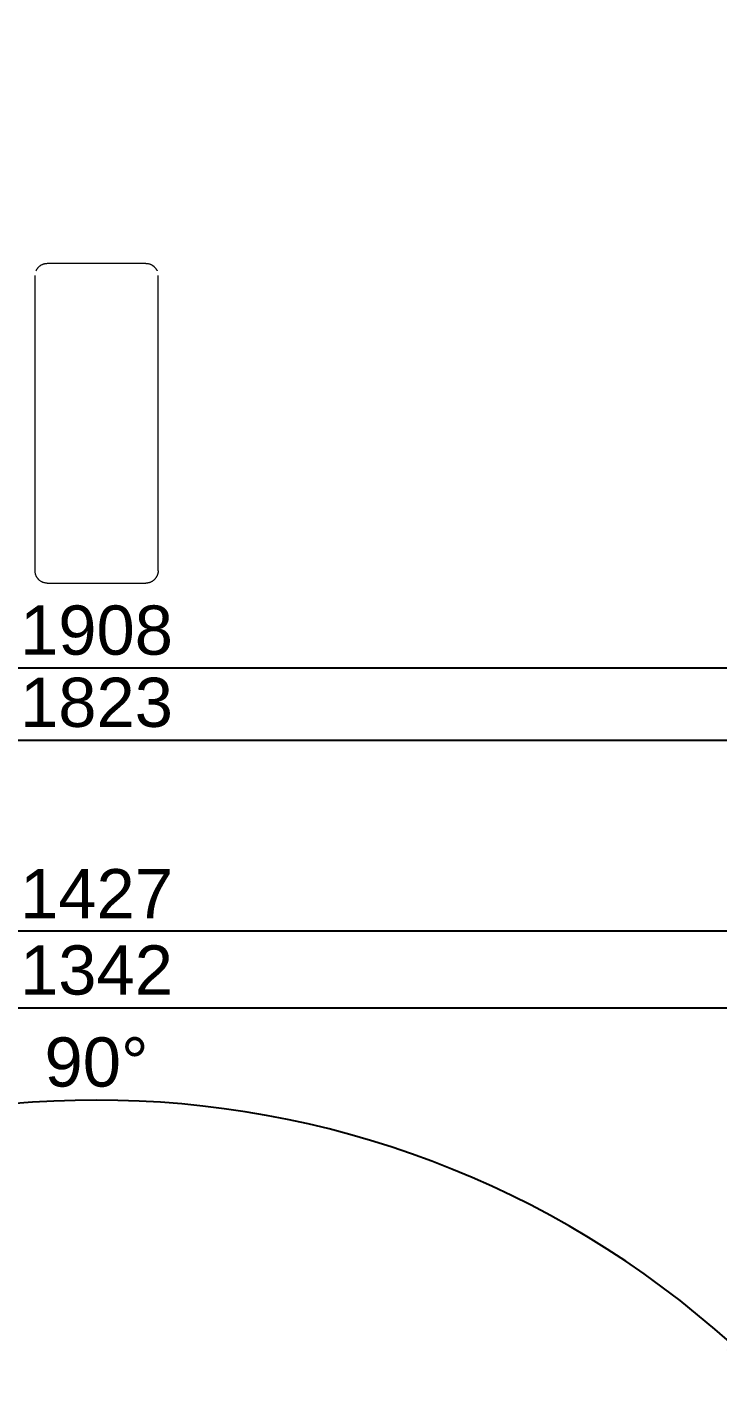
# Model space of a CAD drawing. Header units: millimetres. Extents: x -111 to 4919, y -143 to 3304.
# Drawn here: x 1047 to 1609, y -143 to 962 of the extents above; entities that cross this region are included whole.
import ezdxf

# ---------------------------------------------------------------- set-up
doc = ezdxf.new("R2010")
doc.units = ezdxf.units.MM
doc.layers.add('ZANO_R', color=7, linetype='Continuous', lineweight=0)
doc.layers.add('ZANO_W', color=1, linetype='Continuous', lineweight=0)
doc.styles.add('Arial', font='arial.ttf')
doc.styles.get("Standard").update_dxf_attribs({"font": 'ARIALUNI.TTF'})
doc.dimstyles.new('pl i ang', dxfattribs={"dimtxt": 50, "dimasz": 50, "dimexe": 1.25, "dimexo": 0.625, "dimgap": 10, "dimtad": 1, "dimtoh": 1, "dimtxsty": 'Standard', "dimcen": 2.5, "dimclrd": 1, "dimclre": 1, "dimclrt": 1, "dimadec": 0, "dimazin": 0, "dimtfac": 1, "dimtmove": 0, "dimatfit": 3, "dimfxl": 1, "dimarcsym": 1})

# ---------------------------------------------------------------- blocks, each defined once
blk = doc.blocks.new('*D480')
at = {"layer": 'ZANO_W', "color": 1, "lineweight": -2}
blk.add_line((1316.8, 1545.8), (1242.8, 1249.7), dxfattribs=at)
at = {"layer": 'ZANO_W', "color": 1}
blk.add_solid([(1323.2, 1544.2), (1310.3, 1547.5), (1326.5, 1584.6)], dxfattribs=at)
at = {"layer": 'ZANO_W', "color": 1, "insert": (1231, 1328.1), "char_height": 40, "attachment_point": 5, "rotation": 75.9775, "style": 'Arial'}
blk.add_mtext('R920', dxfattribs=at)
blk = doc.blocks.new('*D481')
at = {"layer": 'ZANO_W', "color": 1, "lineweight": -2}
blk.add_line((1587.1, 1931.1), (1310.9, 1223.3), dxfattribs=at)
at = {"layer": 'ZANO_W', "color": 1}
blk.add_solid([(1593.3, 1928.6), (1580.8, 1933.5), (1601.6, 1968.3)], dxfattribs=at)
at = {"layer": 'ZANO_W', "color": 1, "insert": (1314.8, 1317.1), "char_height": 40, "attachment_point": 5, "rotation": 68.6823, "style": 'Arial'}
blk.add_mtext('R1370', dxfattribs=at)
blk = doc.blocks.new('*D487')
at = {"layer": 'ZANO_W', "color": 1, "lineweight": -2}
for p, q in [((432.5, 112.7), (432.5, 175.1)), ((1774.6, 112.7), (1774.6, 175.1)), ((472.5, 165.1), (1734.6, 165.1))]:
    blk.add_line(p, q, dxfattribs=at)
at = {"layer": 'ZANO_W', "color": 1}
for points in [[(472.5, 171.8), (472.5, 158.5), (432.5, 165.1)], [(1734.6, 158.5), (1734.6, 171.8), (1774.6, 165.1)]]:
    blk.add_solid(points, dxfattribs=at)
at = {"layer": 'ZANO_W', "color": 1, "insert": (1103.5, 195.6), "char_height": 40, "attachment_point": 5, "style": 'Arial'}
blk.add_mtext('1342', dxfattribs=at)
blk = doc.blocks.new('*D488')
at = {"layer": 'ZANO_W', "color": 1, "lineweight": -2}
for p, q in [((390.1, 70.2), (390.1, 237.8)), ((1817, 70.2), (1817, 237.8)), ((430.1, 227.8), (1777, 227.8))]:
    blk.add_line(p, q, dxfattribs=at)
at = {"layer": 'ZANO_W', "color": 1}
for points in [[(430.1, 234.5), (430.1, 221.1), (390.1, 227.8)], [(1777, 221.1), (1777, 234.5), (1817, 227.8)]]:
    blk.add_solid(points, dxfattribs=at)
at = {"layer": 'ZANO_W', "color": 1, "insert": (1103.5, 257.9), "char_height": 40, "attachment_point": 5, "style": 'Arial'}
blk.add_mtext('1427', dxfattribs=at)
blk = doc.blocks.new('*D489')
at = {"layer": 'ZANO_W', "color": 1, "lineweight": -2}
for p, q in [((192.1, 353.1), (192.1, 392.8)), ((2015, 353.1), (2015, 392.8)), ((232.1, 382.8), (1975, 382.8))]:
    blk.add_line(p, q, dxfattribs=at)
at = {"layer": 'ZANO_W', "color": 1}
for points in [[(232.1, 389.4), (232.1, 376.1), (192.1, 382.8)], [(1975, 376.1), (1975, 389.4), (2015, 382.8)]]:
    blk.add_solid(points, dxfattribs=at)
at = {"layer": 'ZANO_W', "color": 1, "insert": (1103.5, 413.2), "char_height": 40, "attachment_point": 5, "style": 'Arial'}
blk.add_mtext('1823', dxfattribs=at)
blk = doc.blocks.new('*D490')
at = {"layer": 'ZANO_W', "color": 1, "lineweight": -2}
for p, q in [((149.7, 310.7), (149.7, 451.5)), ((2057.4, 310.7), (2057.4, 451.5)), ((189.7, 441.5), (2017.4, 441.5))]:
    blk.add_line(p, q, dxfattribs=at)
at = {"layer": 'ZANO_W', "color": 1}
for points in [[(189.7, 448.1), (189.7, 434.8), (149.7, 441.5)], [(2017.4, 434.8), (2017.4, 448.1), (2057.4, 441.5)]]:
    blk.add_solid(points, dxfattribs=at)
at = {"layer": 'ZANO_W', "color": 1, "insert": (1103.5, 471.9), "char_height": 40, "attachment_point": 5, "style": 'Arial'}
blk.add_mtext('1908', dxfattribs=at)
blk = doc.blocks.new('*D501')
at = {"layer": 'ZANO_W', "color": 1, "lineweight": -2}
for p, q in [((414.8, 7.2), (565, -143)), ((1792.3, 7.2), (1642.1, -143))]:
    blk.add_line(p, q, dxfattribs=at)
blk.add_arc((1103.5, -681.5), 771.6, 47.9705, 132.0295, dxfattribs=at)
at = {"layer": 'ZANO_W', "color": 1}
for points in [[(582.3, -103.5), (591.5, -113.2), (557.9, -135.9)], [(1615.6, -113.2), (1624.8, -103.5), (1649.2, -135.9)]]:
    blk.add_solid(points, dxfattribs=at)
at = {"layer": 'ZANO_W', "color": 1, "insert": (1103.5, 120.8), "char_height": 40, "attachment_point": 5, "style": 'Arial'}
blk.add_mtext('90%%d', dxfattribs=at)

msp = doc.modelspace()

# ---------------------------------------------------------------- linework, layer by layer
at = {"layer": 'ZANO_R'}
for p, q in [((1054.3, 764.1), (1054.4, 764.4)), ((1054.4, 764.4), (1054.6, 764.7)), ((1054.6, 764.7), (1054.7, 765)), ((1054.7, 765), (1054.9, 765.3)), ((1054.9, 765.3), (1055.1, 765.6)), ((1055.1, 765.6), (1055.3, 765.9)), ((1055.3, 765.9), (1055.5, 766.2)), ((1055.5, 766.2), (1055.7, 766.5)), ((1055.7, 766.5), (1055.9, 766.8)), ((1055.9, 766.8), (1056.1, 767)), ((1056.1, 767), (1056.4, 767.3)), ((1056.4, 767.3), (1056.6, 767.5)), ((1056.6, 767.5), (1056.9, 767.8)), ((1056.9, 767.8), (1057.1, 768)), ((1057.1, 768), (1057.4, 768.2)), ((1057.4, 768.2), (1057.7, 768.4)), ((1057.7, 768.4), (1058, 768.6)), ((1058, 768.6), (1058.3, 768.8)), ((1058.3, 768.8), (1058.6, 769)), ((1058.6, 769), (1058.9, 769.2)), ((1058.9, 769.2), (1059.2, 769.3)), ((1059.2, 769.3), (1059.5, 769.5)), ((1059.5, 769.5), (1059.8, 769.6)), ((1059.8, 769.6), (1060.1, 769.7)), ((1060.1, 769.7), (1060.5, 769.9)), ((1060.5, 769.9), (1060.8, 770)), ((1060.8, 770), (1061.1, 770)), ((1061.1, 770), (1061.5, 770.1)), ((1061.5, 770.1), (1061.8, 770.2)), ((1061.8, 770.2), (1062.2, 770.2)), ((1062.2, 770.2), (1062.5, 770.3)), ((1062.5, 770.3), (1062.9, 770.3)), ((1062.9, 770.3), (1063.2, 770.3)), ((1143.5, 770.3), (1063.5, 770.3)), ((1143.5, 770.3), (1143.9, 770.3)), ((1143.9, 770.3), (1144.2, 770.3)), ((1144.2, 770.3), (1144.6, 770.3)), ((1144.6, 770.3), (1144.9, 770.2)), ((1144.9, 770.2), (1145.3, 770.2)), ((1145.3, 770.2), (1145.6, 770.1)), ((1145.6, 770.1), (1146, 770)), ((1146, 770), (1146.3, 770)), ((1146.3, 770), (1146.6, 769.9)), ((1146.6, 769.9), (1147, 769.7)), ((1147, 769.7), (1147.3, 769.6)), ((1147.3, 769.6), (1147.6, 769.5)), ((1147.6, 769.5), (1147.9, 769.3)), ((1147.9, 769.3), (1148.2, 769.2)), ((1148.2, 769.2), (1148.5, 769)), ((1148.5, 769), (1148.8, 768.8)), ((1148.8, 768.8), (1149.1, 768.6)), ((1149.1, 768.6), (1149.4, 768.4)), ((1149.4, 768.4), (1149.7, 768.2)), ((1149.7, 768.2), (1150, 768)), ((1150, 768), (1150.2, 767.8)), ((1150.2, 767.8), (1150.5, 767.5)), ((1150.5, 767.5), (1150.7, 767.3)), ((1150.7, 767.3), (1151, 767)), ((1151, 767), (1151.2, 766.8)), ((1151.2, 766.8), (1151.4, 766.5)), ((1151.4, 766.5), (1151.6, 766.2)), ((1151.6, 766.2), (1151.8, 765.9)), ((1151.8, 765.9), (1152, 765.6)), ((1152, 765.6), (1152.2, 765.3)), ((1152.2, 765.3), (1152.4, 765)), ((1152.4, 765), (1152.5, 764.7)), ((1152.5, 764.7), (1152.7, 764.4)), ((1152.7, 764.4), (1152.8, 764.1)), ((1053.5, 760.3), (1053.5, 520.3)), ((1153.5, 520.3), (1153.5, 760.3)), ((1053.6, 520), (1053.5, 520.3)), ((1053.6, 519.7), (1053.6, 520)), ((1053.6, 519.3), (1053.6, 519.7)), ((1153.5, 520.3), (1153.5, 520)), ((1153.5, 520), (1153.5, 519.7)), ((1153.5, 519.7), (1153.5, 519.3)), ((1053.6, 519), (1053.6, 519.3)), ((1053.7, 518.6), (1053.6, 519)), ((1053.8, 518.3), (1053.7, 518.6)), ((1053.8, 518), (1053.8, 518.3)), ((1053.9, 517.6), (1053.8, 518)), ((1054, 517.3), (1053.9, 517.6)), ((1054.1, 517), (1054, 517.3)), ((1054.2, 516.7), (1054.1, 517)), ((1054.4, 516.4), (1054.2, 516.7)), ((1054.5, 516), (1054.4, 516.4)), ((1054.7, 515.7), (1054.5, 516)), ((1054.8, 515.4), (1054.7, 515.7)), ((1055, 515.1), (1054.8, 515.4)), ((1055.2, 514.9), (1055, 515.1)), ((1055.4, 514.6), (1055.2, 514.9)), ((1055.6, 514.3), (1055.4, 514.6)), ((1055.8, 514), (1055.6, 514.3)), ((1056, 513.8), (1055.8, 514)), ((1056.2, 513.5), (1056, 513.8)), ((1056.5, 513.3), (1056.2, 513.5)), ((1056.7, 513), (1056.5, 513.3)), ((1057, 512.8), (1056.7, 513)), ((1057.2, 512.6), (1057, 512.8)), ((1057.5, 512.4), (1057.2, 512.6)), ((1057.8, 512.2), (1057.5, 512.4)), ((1058.1, 512), (1057.8, 512.2)), ((1058.4, 511.8), (1058.1, 512)), ((1058.6, 511.6), (1058.4, 511.8)), ((1058.9, 511.5), (1058.6, 511.6)), ((1059.3, 511.3), (1058.9, 511.5)), ((1059.6, 511.2), (1059.3, 511.3)), ((1059.9, 511), (1059.6, 511.2)), ((1060.2, 510.9), (1059.9, 511)), ((1060.5, 510.8), (1060.2, 510.9)), ((1060.9, 510.7), (1060.5, 510.8)), ((1061.2, 510.6), (1060.9, 510.7)), ((1061.5, 510.6), (1061.2, 510.6)), ((1061.9, 510.5), (1061.5, 510.6)), ((1062.2, 510.4), (1061.9, 510.5)), ((1062.5, 510.4), (1062.2, 510.4)), ((1062.9, 510.4), (1062.5, 510.4)), ((1063.2, 510.3), (1062.9, 510.4)), ((1063.5, 510.3), (1063.2, 510.3)), ((1063.5, 510.3), (1109.5, 510.3)), ((1109.5, 510.3), (1143.5, 510.3)), ((1143.9, 510.3), (1143.5, 510.3)), ((1144.2, 510.4), (1143.9, 510.3)), ((1144.6, 510.4), (1144.2, 510.4)), ((1144.9, 510.4), (1144.6, 510.4)), ((1145.2, 510.5), (1144.9, 510.4)), ((1145.6, 510.6), (1145.2, 510.5)), ((1145.9, 510.6), (1145.6, 510.6)), ((1146.2, 510.7), (1145.9, 510.6)), ((1146.6, 510.8), (1146.2, 510.7)), ((1146.9, 510.9), (1146.6, 510.8)), ((1147.2, 511), (1146.9, 510.9)), ((1147.5, 511.2), (1147.2, 511)), ((1147.8, 511.3), (1147.5, 511.2)), ((1148.1, 511.5), (1147.8, 511.3)), ((1148.5, 511.6), (1148.1, 511.5)), ((1148.7, 511.8), (1148.5, 511.6)), ((1149, 512), (1148.7, 511.8)), ((1149.3, 512.2), (1149, 512)), ((1149.6, 512.4), (1149.3, 512.2)), ((1149.9, 512.6), (1149.6, 512.4)), ((1150.1, 512.8), (1149.9, 512.6)), ((1150.4, 513), (1150.1, 512.8)), ((1150.6, 513.3), (1150.4, 513)), ((1150.9, 513.5), (1150.6, 513.3)), ((1151.1, 513.8), (1150.9, 513.5)), ((1151.3, 514), (1151.1, 513.8)), ((1151.5, 514.3), (1151.3, 514)), ((1151.7, 514.6), (1151.5, 514.3)), ((1151.9, 514.9), (1151.7, 514.6)), ((1152.1, 515.1), (1151.9, 514.9)), ((1152.3, 515.4), (1152.1, 515.1)), ((1152.4, 515.7), (1152.3, 515.4)), ((1152.6, 516), (1152.4, 515.7)), ((1152.7, 516.4), (1152.6, 516)), ((1152.9, 516.7), (1152.7, 516.4)), ((1153, 517), (1152.9, 516.7)), ((1153.1, 517.3), (1153, 517)), ((1153.2, 517.6), (1153.1, 517.3)), ((1153.3, 518), (1153.2, 517.6)), ((1153.4, 518.6), (1153.3, 518.3)), ((1153.3, 518.3), (1153.3, 518)), ((1153.5, 519), (1153.4, 518.6)), ((1153.5, 519.3), (1153.5, 519))]:
    msp.add_line(p, q, dxfattribs=at)

# ---------------------------------------------------------------- dimensions: what is measured, and where the dimension line sits
at = {"layer": 'ZANO_W'}
for center, mpoint, picture, middle in [((1103.5, 692), (1601.6, 1968.3), '*D481', (1343.1, 1306)), ((1103.5, 692.1), (1326.5, 1584.6), '*D480', (1260.6, 1320.8))]:
    dim = msp.add_radius_dim(center=center, mpoint=mpoint, dimstyle='pl i ang', override={"dimtxt": 40, "dimasz": 40, "dimexe": 10, "dimexo": 10, "dimtoh": 0, "dimdec": 0, "dimtxsty": 'Arial', "dimtdec": 0, "dimtmove": 1}, dxfattribs=at)
    dim.commit()
    dim.dimension.update_dxf_attribs({"geometry": picture, "text_midpoint": middle, "dimtype": 164})
for base, p1, p2, picture, middle in [((2057.4, 441.5), (149.7, 300.7), (2057.4, 300.7), '*D490', (1103.5, 471.9)), ((2015, 382.8), (192.1, 343.1), (2015, 343.1), '*D489', (1103.5, 413.2)), ((1817, 227.8), (390.1, 60.2), (1817, 60.2), '*D488', (1103.5, 257.9)), ((1774.6, 165.1), (432.5, 102.7), (1774.6, 102.7), '*D487', (1103.5, 195.6))]:
    dim = msp.add_linear_dim(base=base, p1=p1, p2=p2, dimstyle='pl i ang', override={"dimtxt": 40, "dimasz": 40, "dimexe": 10, "dimexo": 10, "dimtoh": 0, "dimdec": 0, "dimtxsty": 'Arial', "dimtdec": 0, "dimtmove": 1}, dxfattribs=at)
    dim.commit()
    dim.dimension.update_dxf_attribs({"geometry": picture, "text_midpoint": middle})
dim = msp.add_angular_dim_2l(base=(1303.3, 63.8), line1=((1799.3, 14.3), (2103.4, 318.3)), line2=((103.7, 318.3), (407.8, 14.3)), dimstyle='pl i ang', override={"dimtxt": 40, "dimasz": 40, "dimexe": 10, "dimexo": 10, "dimtoh": 0, "dimdec": 0, "dimtxsty": 'Arial', "dimtdec": 0, "dimtmove": 1}, dxfattribs=at)
dim.commit()
dim.dimension.update_dxf_attribs({"geometry": '*D501', "text_midpoint": (1103.5, 120.8)})

doc.saveas('drawing.dxf')
